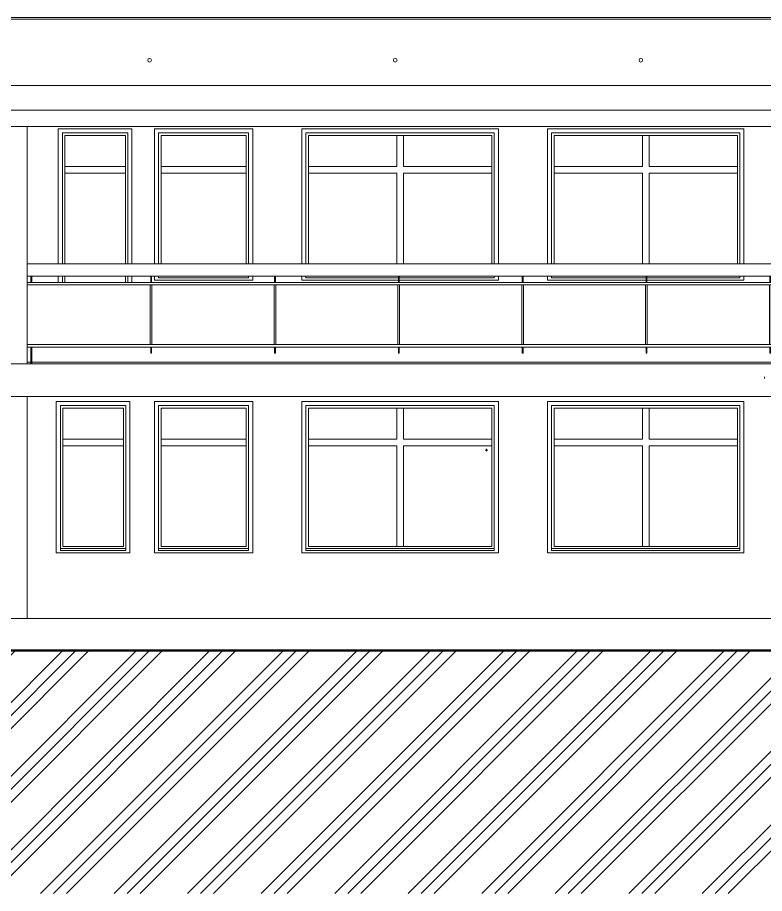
# Model space of a CAD drawing. Header units: millimetres. Extents: x -4051 to 472247, y -45352 to 20466.
# Drawn here: x 53777 to 62900, y -2470 to 8230 of the extents above; entities that cross this region are included whole.
import ezdxf

# ---------------------------------------------------------------- set-up
doc = ezdxf.new("R2010")
doc.units = ezdxf.units.MM
for name, color, linetype, lineweight in [('A-DETL-GENF', 92, 'Continuous', 9), ('A-DETL-WIDE', 214, 'Continuous', 50), ('A-FLOR', 192, 'Continuous', 9), ('A-FLOR-HRAL', 11, 'Continuous', 9), ('A-GLAZ', 151, 'Continuous', 9), ('A-ROOF', 132, 'Continuous', 9), ('A-WALL', 113, 'Continuous', 9), ('E-POWR-CNDT', 130, 'Continuous', 9), ('E-POWR-CNTR', 130, 'Continuous', 9), ('E-POWR-DROP', 130, 'Continuous', 9), ('Q-SPCQ', 91, 'Continuous', 9)]:
    doc.layers.add(name, color=color, linetype=linetype, lineweight=lineweight)

# ---------------------------------------------------------------- blocks, each defined once
blk = doc.blocks.new('OKNO_2k_nadsvetlik - OKNO_2k_nadsvetlik 2400 x 1850-1972494-J-Bourání')
at = {"layer": 'A-GLAZ'}
for p, q in [((63250, 3540), (63250, 1690)), ((65650, 3540), (63250, 3540)), ((65650, 1690), (65650, 3540)), ((63300, 3490), (65600, 3490)), ((63300, 3490), (63300, 1742)), ((63330, 1770), (63330, 3460)), ((63330, 3460), (65570, 3460)), ((64410, 3080), (64410, 3460)), ((64490, 3460), (64410, 3460)), ((64490, 3460), (64490, 3080)), ((65570, 3460), (65570, 1770)), ((65600, 3490), (65600, 1742)), ((64410, 3080), (63330, 3080)), ((63330, 3080), (63330, 3000)), ((63330, 3000), (64410, 3000)), ((64410, 1770), (64410, 3000)), ((65570, 3080), (64490, 3080)), ((64490, 3000), (64490, 1770)), ((64490, 3000), (65570, 3000)), ((65570, 3000), (65570, 3080)), ((65570, 1770), (63330, 1770)), ((64490, 1770), (64410, 1770)), ((63250, 1690), (65650, 1690))]:
    blk.add_line(p, q, dxfattribs=at)
blk = doc.blocks.new('parapet_ext - parapet_ext-1802161-J-Bourání')
at = {"layer": 'Q-SPCQ'}
for p, q in [((63300, 1720), (63300, 1742)), ((65600, 1742), (63300, 1742)), ((65600, 1720), (63300, 1720)), ((65600, 1742), (65600, 1720))]:
    blk.add_line(p, q, dxfattribs=at)
blk = doc.blocks.new('OKNO_1k_nadsvetlik - OKNO_1k_nadsvetlik_1200 x 1850-1969517-J-Bourání')
at = {"layer": 'A-GLAZ'}
for p, q in [((70430, 3540), (70430, 1690)), ((71630, 3540), (70430, 3540)), ((71630, 1690), (71630, 3540)), ((70480, 3490), (71580, 3490)), ((70480, 3490), (70480, 1742)), ((70510, 1770), (70510, 3460)), ((70510, 3460), (71550, 3460)), ((71550, 3460), (71550, 1770)), ((71580, 3490), (71580, 1742)), ((70510, 3080), (71550, 3080)), ((70510, 3080), (70510, 3000)), ((71550, 3000), (70510, 3000)), ((71550, 3000), (71550, 3080)), ((71550, 1770), (70510, 1770)), ((70430, 1690), (71630, 1690))]:
    blk.add_line(p, q, dxfattribs=at)
blk = doc.blocks.new('parapet_ext - parapet_ext-1802165-J-Bourání')
at = {"layer": 'Q-SPCQ'}
for p, q in [((70480, 1720), (70480, 1742)), ((71580, 1742), (70480, 1742)), ((71580, 1720), (70480, 1720)), ((71580, 1742), (71580, 1720))]:
    blk.add_line(p, q, dxfattribs=at)
blk = doc.blocks.new('OKNO_1k_nadsvetlik - OKNO_1k_nadsvetlik_900 x 1850-1969515-J-Bourání')
at = {"layer": 'A-GLAZ'}
for p, q in [((54250, 3540), (54250, 1690)), ((55150, 3540), (54250, 3540)), ((55150, 1690), (55150, 3540)), ((54300, 3490), (55100, 3490)), ((54300, 3490), (54300, 1742)), ((54330, 1770), (54330, 3460)), ((54330, 3460), (55070, 3460)), ((55070, 3460), (55070, 1770)), ((55100, 3490), (55100, 1742)), ((54330, 3080), (55070, 3080)), ((54330, 3080), (54330, 3000)), ((55070, 3000), (54330, 3000)), ((55070, 3000), (55070, 3080)), ((55070, 1770), (54330, 1770)), ((54250, 1690), (55150, 1690))]:
    blk.add_line(p, q, dxfattribs=at)
blk = doc.blocks.new('parapet_ext - parapet_ext-1802020-J-Bourání')
at = {"layer": 'Q-SPCQ'}
for p, q in [((46644, 1960), (46644, 1982)), ((47444, 1982), (46644, 1982)), ((47444, 1960), (46644, 1960)), ((47444, 1982), (47444, 1960))]:
    blk.add_line(p, q, dxfattribs=at)
blk = doc.blocks.new('OKNO_2k_nadsvetlik - OKNO_2k_nadsvetlik 2400 x 1850-V16-J-Bourání')
at = {"layer": 'A-GLAZ'}
for p, q in [((60250, 6870), (60250, 5220)), ((62650, 6870), (60250, 6870)), ((62650, 5220), (62650, 6870)), ((60300, 6820), (62600, 6820)), ((60300, 6820), (60300, 5220)), ((60330, 5220), (60330, 6790)), ((60330, 6790), (62570, 6790)), ((61410, 6410), (61410, 6790)), ((61490, 6790), (61410, 6790)), ((61490, 6790), (61490, 6410)), ((62570, 6790), (62570, 5220)), ((62600, 6820), (62600, 5220)), ((61410, 6410), (60330, 6410)), ((60330, 6410), (60330, 6330)), ((60330, 6330), (61410, 6330)), ((61410, 5220), (61410, 6330)), ((62570, 6410), (61490, 6410)), ((61490, 6330), (61490, 5220)), ((61490, 6330), (62570, 6330)), ((62570, 6330), (62570, 6410)), ((60250, 5070), (60250, 5020)), ((62650, 5020), (62650, 5070)), ((60250, 5020), (61454, 5020)), ((61464, 5020), (62650, 5020))]:
    blk.add_line(p, q, dxfattribs=at)
blk = doc.blocks.new('parapet_ext - parapet_ext-V17-J-Bourání')
at = {"layer": 'Q-SPCQ'}
for p, q in [((60300, 5050), (60300, 5070)), ((61454, 5050), (60300, 5050)), ((62600, 5050), (61464, 5050)), ((62600, 5070), (62600, 5050))]:
    blk.add_line(p, q, dxfattribs=at)
blk = doc.blocks.new('OKNO_2k_nadsvetlik - OKNO_2k_nadsvetlik 2400 x 1850-V18-J-Bourání')
at = {"layer": 'A-GLAZ'}
for p, q in [((57250, 6870), (57250, 5220)), ((59650, 6870), (57250, 6870)), ((59650, 5220), (59650, 6870)), ((57300, 6820), (59600, 6820)), ((57300, 6820), (57300, 5220)), ((57330, 5220), (57330, 6790)), ((57330, 6790), (59570, 6790)), ((58410, 6410), (58410, 6790)), ((58490, 6790), (58410, 6790)), ((58490, 6790), (58490, 6410)), ((59570, 6790), (59570, 5220)), ((59600, 6820), (59600, 5220)), ((58410, 6410), (57330, 6410)), ((57330, 6410), (57330, 6330)), ((57330, 6330), (58410, 6330)), ((58410, 5220), (58410, 6330)), ((59570, 6410), (58490, 6410)), ((58490, 6330), (58490, 5220)), ((58490, 6330), (59570, 6330)), ((59570, 6330), (59570, 6410)), ((57250, 5070), (57250, 5020)), ((59650, 5020), (59650, 5070)), ((57250, 5020), (58429, 5020)), ((58439, 5020), (59650, 5020))]:
    blk.add_line(p, q, dxfattribs=at)
blk = doc.blocks.new('parapet_ext - parapet_ext-V19-J-Bourání')
at = {"layer": 'Q-SPCQ'}
for p, q in [((57300, 5050), (57300, 5070)), ((58429, 5050), (57300, 5050)), ((59600, 5050), (58439, 5050)), ((59600, 5070), (59600, 5050))]:
    blk.add_line(p, q, dxfattribs=at)
blk = doc.blocks.new('OKNO_1k_nadsvetlik - OKNO_1k_nadsvetlik_1200 x 1850-V20-J-Bourání')
at = {"layer": 'A-GLAZ'}
for p, q in [((55450, 6870), (55450, 5220)), ((56650, 6870), (55450, 6870)), ((56650, 5220), (56650, 6870)), ((55500, 6820), (56600, 6820)), ((55500, 6820), (55500, 5220)), ((55530, 5220), (55530, 6790)), ((55530, 6790), (56570, 6790)), ((56570, 6790), (56570, 5220)), ((56600, 6820), (56600, 5220)), ((55530, 6410), (56570, 6410)), ((55530, 6410), (55530, 6330)), ((56570, 6330), (55530, 6330)), ((56570, 6330), (56570, 6410)), ((55450, 5070), (55450, 5020)), ((56650, 5020), (56650, 5070)), ((55450, 5020), (56650, 5020))]:
    blk.add_line(p, q, dxfattribs=at)
blk = doc.blocks.new('parapet_ext - parapet_ext-V21-J-Bourání')
at = {"layer": 'Q-SPCQ'}
for p, q in [((55500, 5050), (55500, 5070)), ((56600, 5050), (55500, 5050)), ((56600, 5070), (56600, 5050))]:
    blk.add_line(p, q, dxfattribs=at)
blk = doc.blocks.new('OKNO_1k_nadsvetlik - OKNO_1k_nadsvetlik_900 x 2600-2306723-J-Bourání')
at = {"layer": 'A-GLAZ'}
for p, q in [((54275, 6870), (54275, 5220)), ((55175, 6870), (54275, 6870)), ((55175, 5220), (55175, 6870)), ((54325, 6820), (55125, 6820)), ((54325, 6820), (54325, 5220)), ((54355, 5220), (54355, 6790)), ((54355, 6790), (55095, 6790)), ((55095, 6790), (55095, 5220)), ((55125, 6820), (55125, 5220)), ((54355, 6410), (55095, 6410)), ((54355, 6410), (54355, 6330)), ((55095, 6330), (54355, 6330)), ((55095, 6330), (55095, 6410)), ((54275, 5070), (54275, 4995)), ((54325, 5070), (54325, 4995)), ((54355, 4995), (54355, 5070)), ((55095, 5070), (55095, 4995)), ((55125, 5070), (55125, 4995)), ((55175, 4995), (55175, 5070))]:
    blk.add_line(p, q, dxfattribs=at)
blk = doc.blocks.new('Zábradlí - 20x10mm-980463-J-Bourání')
at = {"layer": 'A-FLOR-HRAL', "color": 41}
for p, q in [((19188, 5615), (19188, 6345)), ((19208, 6345), (19208, 5615))]:
    blk.add_line(p, q, dxfattribs=at)
blk = doc.blocks.new('Zábradlí - 50x10mm-980461-J-Bourání')
at = {"layer": 'A-FLOR-HRAL', "color": 41}
for p, q in [((19193, 6375), (19193, 6450)), ((19203, 6450), (19203, 6375)), ((19193, 5510), (19193, 5585)), ((19203, 5585), (19203, 5510)), ((19203, 5510), (19193, 5510))]:
    blk.add_line(p, q, dxfattribs=at)
blk = doc.blocks.new('Zábradlí - 50x10mm-V22-J-Bourání')
at = {"layer": 'A-FLOR-HRAL', "color": 41}
for p, q in [((29049, 6335), (29049, 6410)), ((29059, 6410), (29059, 6335)), ((29049, 5340), (29049, 5545)), ((29059, 5545), (29059, 5340))]:
    blk.add_line(p, q, dxfattribs=at)
blk = doc.blocks.new('Zábradlí - Zábradlí-1110506-J-Bourání')
at = {"layer": 'A-FLOR-HRAL', "color": 41}
for p, q in [((53896, 5220), (65996, 5220)), ((53896, 5070), (65996, 5070)), ((53896, 4995), (65996, 4995)), ((53896, 4965), (65996, 4965)), ((53896, 4235), (65996, 4235)), ((53896, 4205), (65996, 4205))]:
    blk.add_line(p, q, dxfattribs=at)
at = {"extrusion": (0, 0, -1), "zscale": -1}
for name, p in [('Zábradlí - 50x10mm-V22-J-Bourání', (-83000, -1340)), ('Zábradlí - 50x10mm-980461-J-Bourání', (-74607, -1380)), ('Zábradlí - 50x10mm-980461-J-Bourání', (-76120, -1380)), ('Zábradlí - 50x10mm-980461-J-Bourání', (-77632, -1380)), ('Zábradlí - 50x10mm-980461-J-Bourání', (-79145, -1380)), ('Zábradlí - 50x10mm-980461-J-Bourání', (-80657, -1380)), ('Zábradlí - 50x10mm-980461-J-Bourání', (-82170, -1380)), ('Zábradlí - 50x10mm-980461-J-Bourání', (-83682, -1380)), ('Zábradlí - 50x10mm-V22-J-Bourání', (-95000, -1340)), ('Zábradlí - 20x10mm-980463-J-Bourání', (-74607, -1380)), ('Zábradlí - 20x10mm-980463-J-Bourání', (-76120, -1380)), ('Zábradlí - 20x10mm-980463-J-Bourání', (-77632, -1380)), ('Zábradlí - 20x10mm-980463-J-Bourání', (-79145, -1380)), ('Zábradlí - 20x10mm-980463-J-Bourání', (-80657, -1380)), ('Zábradlí - 20x10mm-980463-J-Bourání', (-82170, -1380)), ('Zábradlí - 20x10mm-980463-J-Bourání', (-83682, -1380))]:
    blk.add_blockref(name, p, dxfattribs=at)

msp = doc.modelspace()

# ---------------------------------------------------------------- hatches: boundary and pattern name
at = {"layer": 'A-DETL-GENF'}
h = msp.add_hatch(dxfattribs=at)
h.set_pattern_fill('FP_3', style=0, pattern_type=2)
h.set_pattern_definition([(45, (-21440.8, 0), (-449.0128, 449.0128), []), (45, (-21282.05, 0), (0, 898.0256), []), (45, (-21599.55, 0), (0, 898.0256), [])])
h.paths.add_polyline_path([(99859, -2470), (99859, 330), (83591, 330), (83591, 530), (77391, 530), (77391, 782), (72341, 870), (72341, 497), (53409, 497), (53409, 697), (51209, 697), (50735, 826), (46244, 1230), (44465, 1421), (41465, 1421), (41108, 1779), (27208, 1779), (22510, 1943), (17506, 2030), (2140, 2030), (1361, 2114), (-1379, 2114), (-1379, 2274), (-4051, 1927), (-4051, -2470), (99312, -2470)])
at = {"layer": 'E-POWR-DROP'}
msp.add_hatch(color=256, dxfattribs=at).paths.add_polyline_path([(59506, 2939), (59512, 2943), (59513, 2945), (59513, 2950), (59509, 2955), (59502, 2956), (59498, 2954), (59495, 2947), (59498, 2941), (59500, 2939), (59504, 2939)])

# ---------------------------------------------------------------- linework, layer by layer
at = {"layer": 'A-DETL-WIDE'}
msp.add_line((66209, 497), (53409, 497), dxfattribs=at)
at = {"layer": 'A-FLOR'}
for p, q in [((53596, 7400), (66296, 7400)), ((66296, 7100), (53596, 7100)), ((66296, 6900), (53596, 6900)), ((53596, 4000), (66296, 4000)), ((53941, 4020), (53896, 4020)), ((65941, 4020), (53951, 4020)), ((66296, 3600), (53596, 3600)), ((53596, 890), (66296, 890))]:
    msp.add_line(p, q, dxfattribs=at)
at = {"layer": 'A-ROOF', "color": 41}
msp.add_line((53491, 8230), (71945, 8230), dxfattribs=at)
at = {"layer": 'A-WALL'}
for p, q in [((71945, 8210), (53491, 8210)), ((53896, 6900), (53896, 4000)), ((53896, 3600), (53896, 890))]:
    msp.add_line(p, q, dxfattribs=at)
for centre, start, end in [((55390, 7708), 0, 180), ((55390, 7708), 180, 0), ((58390, 7708), 0, 180), ((58390, 7708), 180, 0), ((61390, 7708), 0, 180), ((61390, 7708), 180, 0)]:
    msp.add_arc(centre, 22, start, end, dxfattribs=at)
at = {"layer": 'E-POWR-CNDT'}
msp.add_line((62900, 3839), (62900, 3821), dxfattribs=at)
at = {"layer": 'E-POWR-CNTR'}
for p, q in [((59488, 2947), (59520, 2947)), ((59504, 2931), (59504, 2963))]:
    msp.add_line(p, q, dxfattribs=at)

# ---------------------------------------------------------------- block references
at = {"layer": 'A-FLOR-HRAL', "color": 41}
msp.add_blockref('Zábradlí - Zábradlí-1110506-J-Bourání', (0, 0), dxfattribs=at)
at = {"layer": 'A-GLAZ'}
for name, p in [('OKNO_1k_nadsvetlik - OKNO_1k_nadsvetlik_900 x 2600-2306723-J-Bourání', (0, 0)), ('OKNO_1k_nadsvetlik - OKNO_1k_nadsvetlik_1200 x 1850-V20-J-Bourání', (0, 0)), ('OKNO_2k_nadsvetlik - OKNO_2k_nadsvetlik 2400 x 1850-V18-J-Bourání', (0, 0)), ('OKNO_2k_nadsvetlik - OKNO_2k_nadsvetlik 2400 x 1850-V16-J-Bourání', (0, 0)), ('OKNO_1k_nadsvetlik - OKNO_1k_nadsvetlik_900 x 1850-1969515-J-Bourání', (0, 0)), ('OKNO_1k_nadsvetlik - OKNO_1k_nadsvetlik_1200 x 1850-1969517-J-Bourání', (-14980, 0)), ('OKNO_2k_nadsvetlik - OKNO_2k_nadsvetlik 2400 x 1850-1972494-J-Bourání', (-6000, 0)), ('OKNO_2k_nadsvetlik - OKNO_2k_nadsvetlik 2400 x 1850-1972494-J-Bourání', (-3000, 0))]:
    msp.add_blockref(name, p, dxfattribs=at)
at = {"layer": 'Q-SPCQ'}
for name, p in [('parapet_ext - parapet_ext-V21-J-Bourání', (0, 0)), ('parapet_ext - parapet_ext-V19-J-Bourání', (0, 0)), ('parapet_ext - parapet_ext-V17-J-Bourání', (0, 0)), ('parapet_ext - parapet_ext-1802020-J-Bourání', (7656, -240)), ('parapet_ext - parapet_ext-1802165-J-Bourání', (-14980, 0)), ('parapet_ext - parapet_ext-1802161-J-Bourání', (-6000, 0)), ('parapet_ext - parapet_ext-1802161-J-Bourání', (-3000, 0))]:
    msp.add_blockref(name, p, dxfattribs=at)

doc.saveas('drawing.dxf')
